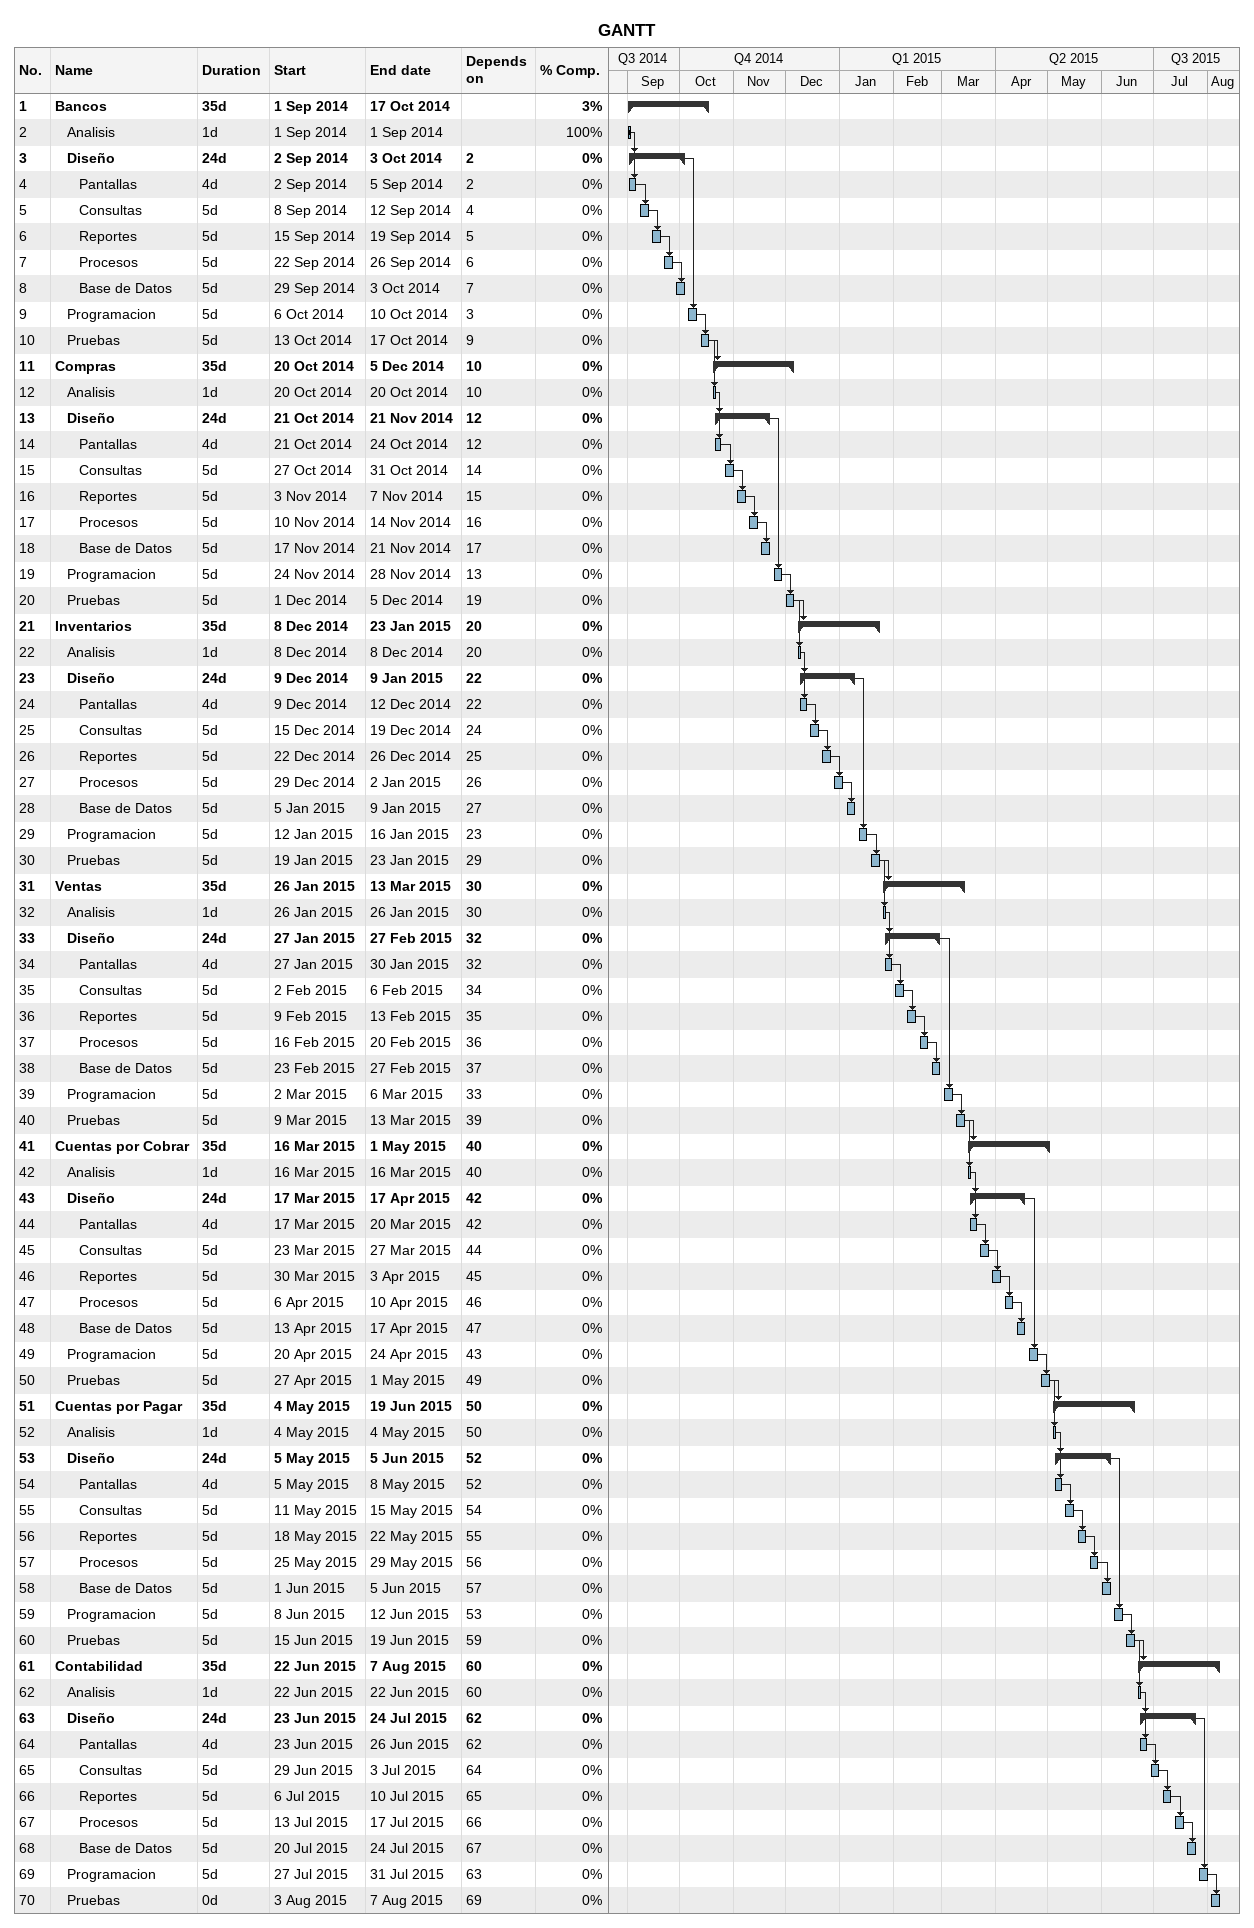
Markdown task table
GANTT

| ID | Level | Task | Duration | Start | Finish | Predecessors | % complete |
|---|---|---|---|---|---|---|---|
| 1 | 1 | **Bancos** | 35d | 2014-09-01 | 2014-10-17 |  | 3 |
| 2 | 2 | Analisis | 1d | 2014-09-01 | 2014-09-01 |  | 100 |
| 3 | 2 | **Diseño** | 24d | 2014-09-02 | 2014-10-03 | 2 | 0 |
| 4 | 3 | Pantallas | 4d | 2014-09-02 | 2014-09-05 | 2 | 0 |
| 5 | 3 | Consultas | 5d | 2014-09-08 | 2014-09-12 | 4 | 0 |
| 6 | 3 | Reportes | 5d | 2014-09-15 | 2014-09-19 | 5 | 0 |
| 7 | 3 | Procesos | 5d | 2014-09-22 | 2014-09-26 | 6 | 0 |
| 8 | 3 | Base de Datos | 5d | 2014-09-29 | 2014-10-03 | 7 | 0 |
| 9 | 2 | Programacion | 5d | 2014-10-06 | 2014-10-10 | 3 | 0 |
| 10 | 2 | Pruebas | 5d | 2014-10-13 | 2014-10-17 | 9 | 0 |
| 11 | 1 | **Compras** | 35d | 2014-10-20 | 2014-12-05 | 10 | 0 |
| 12 | 2 | Analisis | 1d | 2014-10-20 | 2014-10-20 | 10 | 0 |
| 13 | 2 | **Diseño** | 24d | 2014-10-21 | 2014-11-21 | 12 | 0 |
| 14 | 3 | Pantallas | 4d | 2014-10-21 | 2014-10-24 | 12 | 0 |
| 15 | 3 | Consultas | 5d | 2014-10-27 | 2014-10-31 | 14 | 0 |
| 16 | 3 | Reportes | 5d | 2014-11-03 | 2014-11-07 | 15 | 0 |
| 17 | 3 | Procesos | 5d | 2014-11-10 | 2014-11-14 | 16 | 0 |
| 18 | 3 | Base de Datos | 5d | 2014-11-17 | 2014-11-21 | 17 | 0 |
| 19 | 2 | Programacion | 5d | 2014-11-24 | 2014-11-28 | 13 | 0 |
| 20 | 2 | Pruebas | 5d | 2014-12-01 | 2014-12-05 | 19 | 0 |
| 21 | 1 | **Inventarios** | 35d | 2014-12-08 | 2015-01-23 | 20 | 0 |
| 22 | 2 | Analisis | 1d | 2014-12-08 | 2014-12-08 | 20 | 0 |
| 23 | 2 | **Diseño** | 24d | 2014-12-09 | 2015-01-09 | 22 | 0 |
| 24 | 3 | Pantallas | 4d | 2014-12-09 | 2014-12-12 | 22 | 0 |
| 25 | 3 | Consultas | 5d | 2014-12-15 | 2014-12-19 | 24 | 0 |
| 26 | 3 | Reportes | 5d | 2014-12-22 | 2014-12-26 | 25 | 0 |
| 27 | 3 | Procesos | 5d | 2014-12-29 | 2015-01-02 | 26 | 0 |
| 28 | 3 | Base de Datos | 5d | 2015-01-05 | 2015-01-09 | 27 | 0 |
| 29 | 2 | Programacion | 5d | 2015-01-12 | 2015-01-16 | 23 | 0 |
| 30 | 2 | Pruebas | 5d | 2015-01-19 | 2015-01-23 | 29 | 0 |
| 31 | 1 | **Ventas** | 35d | 2015-01-26 | 2015-03-13 | 30 | 0 |
| 32 | 2 | Analisis | 1d | 2015-01-26 | 2015-01-26 | 30 | 0 |
| 33 | 2 | **Diseño** | 24d | 2015-01-27 | 2015-02-27 | 32 | 0 |
| 34 | 3 | Pantallas | 4d | 2015-01-27 | 2015-01-30 | 32 | 0 |
| 35 | 3 | Consultas | 5d | 2015-02-02 | 2015-02-06 | 34 | 0 |
| 36 | 3 | Reportes | 5d | 2015-02-09 | 2015-02-13 | 35 | 0 |
| 37 | 3 | Procesos | 5d | 2015-02-16 | 2015-02-20 | 36 | 0 |
| 38 | 3 | Base de Datos | 5d | 2015-02-23 | 2015-02-27 | 37 | 0 |
| 39 | 2 | Programacion | 5d | 2015-03-02 | 2015-03-06 | 33 | 0 |
| 40 | 2 | Pruebas | 5d | 2015-03-09 | 2015-03-13 | 39 | 0 |
| 41 | 1 | **Cuentas por Cobrar** | 35d | 2015-03-16 | 2015-05-01 | 40 | 0 |
| 42 | 2 | Analisis | 1d | 2015-03-16 | 2015-03-16 | 40 | 0 |
| 43 | 2 | **Diseño** | 24d | 2015-03-17 | 2015-04-17 | 42 | 0 |
| 44 | 3 | Pantallas | 4d | 2015-03-17 | 2015-03-20 | 42 | 0 |
| 45 | 3 | Consultas | 5d | 2015-03-23 | 2015-03-27 | 44 | 0 |
| 46 | 3 | Reportes | 5d | 2015-03-30 | 2015-04-03 | 45 | 0 |
| 47 | 3 | Procesos | 5d | 2015-04-06 | 2015-04-10 | 46 | 0 |
| 48 | 3 | Base de Datos | 5d | 2015-04-13 | 2015-04-17 | 47 | 0 |
| 49 | 2 | Programacion | 5d | 2015-04-20 | 2015-04-24 | 43 | 0 |
| 50 | 2 | Pruebas | 5d | 2015-04-27 | 2015-05-01 | 49 | 0 |
| 51 | 1 | **Cuentas por Pagar** | 35d | 2015-05-04 | 2015-06-19 | 50 | 0 |
| 52 | 2 | Analisis | 1d | 2015-05-04 | 2015-05-04 | 50 | 0 |
| 53 | 2 | **Diseño** | 24d | 2015-05-05 | 2015-06-05 | 52 | 0 |
| 54 | 3 | Pantallas | 4d | 2015-05-05 | 2015-05-08 | 52 | 0 |
| 55 | 3 | Consultas | 5d | 2015-05-11 | 2015-05-15 | 54 | 0 |
| 56 | 3 | Reportes | 5d | 2015-05-18 | 2015-05-22 | 55 | 0 |
| 57 | 3 | Procesos | 5d | 2015-05-25 | 2015-05-29 | 56 | 0 |
| 58 | 3 | Base de Datos | 5d | 2015-06-01 | 2015-06-05 | 57 | 0 |
| 59 | 2 | Programacion | 5d | 2015-06-08 | 2015-06-12 | 53 | 0 |
| 60 | 2 | Pruebas | 5d | 2015-06-15 | 2015-06-19 | 59 | 0 |
| 61 | 1 | **Contabilidad** | 35d | 2015-06-22 | 2015-08-07 | 60 | 0 |
| 62 | 2 | Analisis | 1d | 2015-06-22 | 2015-06-22 | 60 | 0 |
| 63 | 2 | **Diseño** | 24d | 2015-06-23 | 2015-07-24 | 62 | 0 |
| 64 | 3 | Pantallas | 4d | 2015-06-23 | 2015-06-26 | 62 | 0 |
| 65 | 3 | Consultas | 5d | 2015-06-29 | 2015-07-03 | 64 | 0 |
| 66 | 3 | Reportes | 5d | 2015-07-06 | 2015-07-10 | 65 | 0 |
| 67 | 3 | Procesos | 5d | 2015-07-13 | 2015-07-17 | 66 | 0 |
| 68 | 3 | Base de Datos | 5d | 2015-07-20 | 2015-07-24 | 67 | 0 |
| 69 | 2 | Programacion | 5d | 2015-07-27 | 2015-07-31 | 63 | 0 |
| 70 | 2 | Pruebas | 0d | 2015-08-03 | 2015-08-07 | 69 | 0 |
